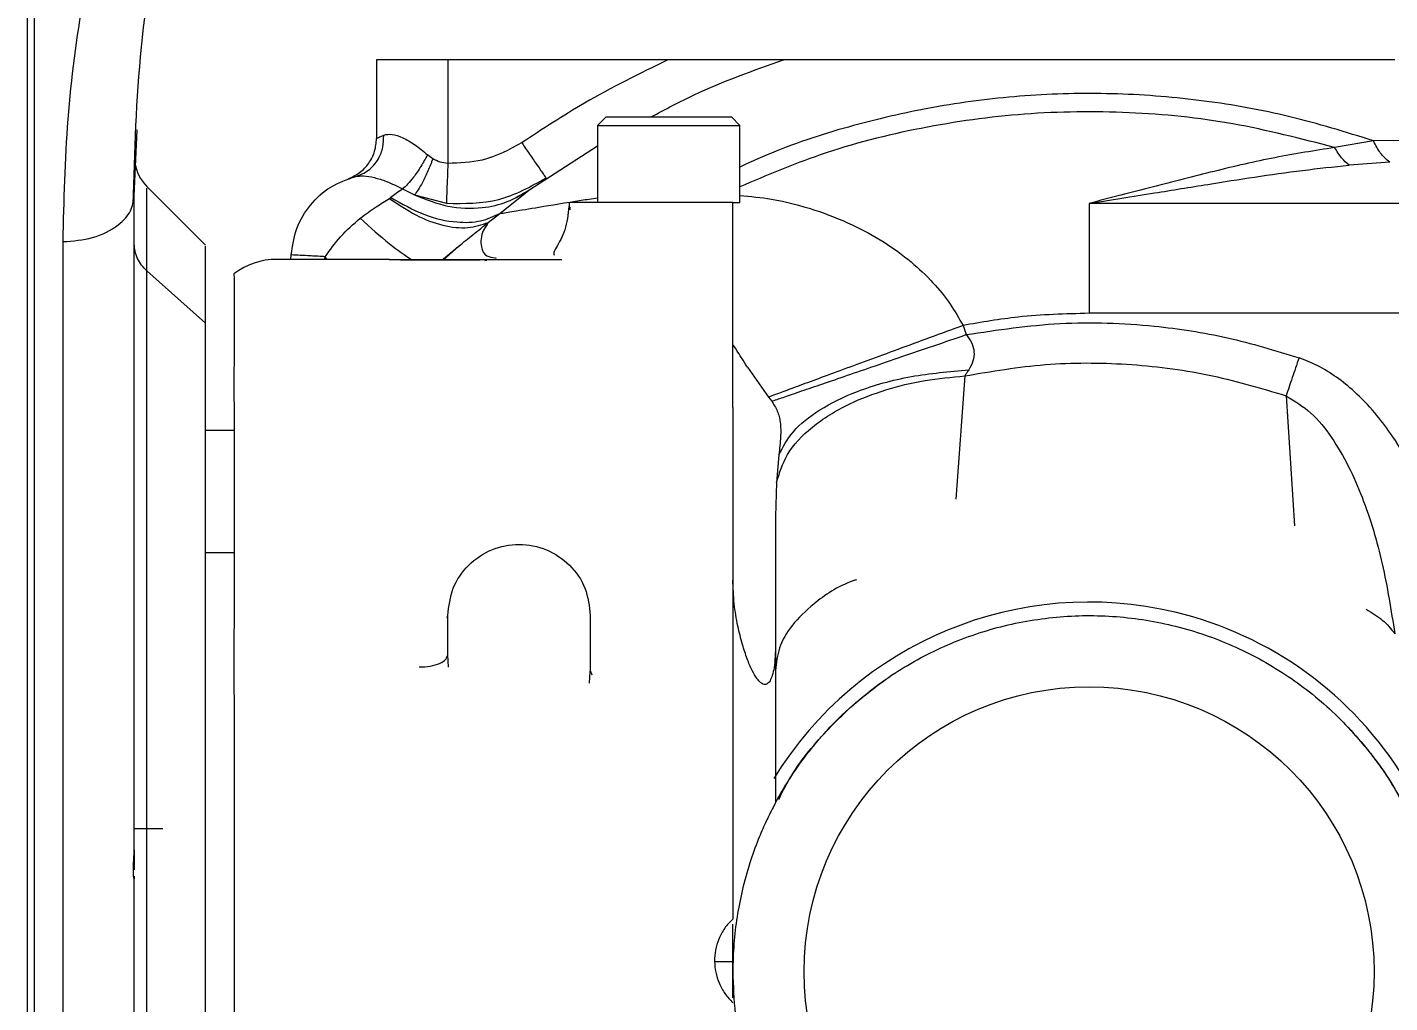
# Model space of a CAD drawing. Header units: millimetres. Extents: x 169 to 14583, y -399 to 10804.
# Drawn here: x 9176.5 to 9272.1, y 5497.3 to 5565.8 of the extents above; entities that cross this region are included whole.
import ezdxf

# ---------------------------------------------------------------- set-up
doc = ezdxf.new("R2010")
doc.units = ezdxf.units.MM
doc.header["$LTSCALE"] = 35
doc.layers.add('1', color=70, linetype='Continuous')
doc.styles.add('SLDTEXTSTYLE2', font='TXT', dxfattribs={"width": 0.7})
doc.dimstyles.new('SLDDIMSTYLE5', dxfattribs={"dimtxt": 105.988363, "dimasz": 26.25, "dimexe": 0, "dimexo": 0.0625, "dimgap": 26.497091, "dimtad": 1, "dimdec": 0, "dimrnd": 1e-09, "dimzin": 12, "dimdsep": 46, "dimtxsty": 'SLDTEXTSTYLE2', "dimsah": 1, "dimcen": 0.09, "dimadec": 0, "dimazin": 3, "dimtfac": 1, "dimtdec": 3, "dimtofl": 0, "dimtmove": 0, "dimatfit": 3, "dimfxl": 0, "dimfrac": 2, "dimtolj": 1, "dimtzin": 12, "dimarcsym": 0})

# ---------------------------------------------------------------- blocks, each defined once
blk = doc.blocks.new('_D_39')
at = {"layer": '1'}
for p, q in [((10336.279, 5511.018), (11734.619, 5511.018)), ((11699.619, 5511.018), (11699.619, 5088.118)), ((8051.635, 5088.118), (11734.619, 5088.118)), ((11699.619, 5088.118), (11699.619, 4698.415))]:
    blk.add_line(p, q, dxfattribs=at)
for points in [[(11699.619, 5511.018), (11694.369, 5484.768), (11704.869, 5484.768)], [(11699.619, 5088.118), (11704.869, 5114.368), (11694.369, 5114.368)]]:
    blk.add_solid(points, dxfattribs=at)
at = {"layer": '1', "insert": (11580.246, 4698.415), "char_height": 92.6042, "attachment_point": 1, "rotation": 90, "style": 'SLDTEXTSTYLE2'}
blk.add_mtext('423', dxfattribs=at)
blk = doc.blocks.new('_D_41')
at = {"layer": '1'}
for p, q in [((8111.279, 5871.518), (8786.075, 5871.518)), ((8751.075, 5511.018), (8751.075, 5871.518))]:
    blk.add_line(p, q, dxfattribs=at)
for points in [[(8751.075, 5871.518), (8745.825, 5845.268), (8756.325, 5845.268)], [(8751.075, 5511.018), (8756.325, 5537.268), (8745.825, 5537.268)]]:
    blk.add_solid(points, dxfattribs=at)
at = {"layer": '1', "insert": (8631.702, 5585.03), "char_height": 92.6042, "attachment_point": 1, "rotation": 90, "style": 'SLDTEXTSTYLE2'}
blk.add_mtext('361', dxfattribs=at)

msp = doc.modelspace()

# ---------------------------------------------------------------- linework, layer by layer
at = {"color": 7, "linetype": 'Continuous', "lineweight": 18}
for p, q in [((9176.967, 5456.197), (9176.967, 5595.788)), ((9176.454, 5591.42), (9176.454, 5456.205)), ((9200.967, 5563.477), (9200.967, 5557.962)), ((9205.967, 5563.477), (9205.967, 5556.212)), ((9221.399, 5563.477), (9205.967, 5563.477)), ((9217.067, 5559.477), (9216.467, 5558.877)), ((9226.467, 5558.877), (9225.867, 5559.477)), ((9183.967, 5553.922), (9184.163, 5558.564)), ((9211.641, 5554.338), (9216.467, 5557.446)), ((9270.921, 5557.8), (9268.199, 5557.323)), ((9275.855, 5557.815), (9270.921, 5557.8)), ((9204.915, 5556.539), (9204.54, 5556.82)), ((9272.065, 5556.311), (9269.208, 5556.094)), ((9198.967, 5555.134), (9199.327, 5555.242)), ((9199.895, 5555.433), (9199.761, 5555.329)), ((9188.967, 5550.469), (9184.846, 5554.589)), ((9184.846, 5554.473), (9184.846, 5554.483)), ((9202.795, 5554.418), (9203.626, 5553.998)), ((9209.624, 5552.696), (9211.392, 5554.135)), ((9211.456, 5554.201), (9210.761, 5553.808)), ((9211.392, 5554.135), (9211.641, 5554.338)), ((9183.967, 5508.209), (9183.967, 5553.922)), ((9203.627, 5553.998), (9205.864, 5553.412)), ((9214.484, 5553.477), (9214.484, 5552.943)), ((9214.527, 5553.136), (9214.527, 5552.943)), ((9225.967, 5542.525), (9225.967, 5553.477)), ((9306.967, 5553.405), (9250.967, 5553.405)), ((9208.809, 5552.073), (9209.624, 5552.696)), ((9178.967, 5478.955), (9178.967, 5550.721)), ((9206.713, 5550.389), (9205.639, 5549.429)), ((9201.873, 5549.47), (9193.847, 5549.47)), ((9194.959, 5549.47), (9194.975, 5549.791)), ((9197.305, 5549.47), (9197.361, 5549.666)), ((9197.511, 5549.47), (9197.361, 5549.666)), ((9201.873, 5549.449), (9201.914, 5549.477)), ((9201.914, 5549.477), (9213.967, 5549.477)), ((9208.553, 5549.407), (9208.694, 5549.43)), ((9209.286, 5549.579), (9209.35, 5549.562)), ((9188.967, 5544.994), (9184.846, 5548.673)), ((9295.328, 5545.693), (9250.967, 5545.693)), ((9242.121, 5544.838), (9242.349, 5544.197)), ((9226.997, 5541.908), (9228.481, 5539.818)), ((9242.241, 5541.302), (9241.606, 5532.653)), ((9228.481, 5539.818), (9228.693, 5539.52)), ((9264.79, 5539.905), (9265.381, 5530.776)), ((9190.967, 5537.477), (9188.967, 5537.477)), ((9229.202, 5535.76), (9229.033, 5533.808)), ((9229.033, 5533.808), (9228.967, 5531.44)), ((9228.967, 5531.44), (9228.967, 5522.397)), ((9190.967, 5528.878), (9188.967, 5528.878)), ((9205.913, 5524.321), (9205.967, 5524.477)), ((9205.967, 5521.726), (9205.967, 5524.477)), ((9215.967, 5524.477), (9215.967, 5520.586)), ((9205.9, 5521.581), (9205.967, 5521.726)), ((9206.015, 5520.852), (9205.967, 5521.726)), ((9215.92, 5519.742), (9215.967, 5520.586)), ((9215.967, 5520.586), (9216.017, 5520.465)), ((9216.017, 5520.465), (9216.077, 5520.318)), ((9183.967, 5509.546), (9185.967, 5509.546)), ((9190.967, 5509.326), (9190.967, 5489.628)), ((9183.967, 5506.18), (9183.967, 5506.025)), ((9183.967, 5482.156), (9183.967, 5506.025)), ((9224.696, 5500.21), (9225.967, 5500.21)), ((9225.967, 5499.86), (9225.967, 5499.477))]:
    msp.add_line(p, q, dxfattribs=at)
at = {"color": 7, "linetype": 'Continuous', "lineweight": 18, "flags": 128}
for points in [[(9216.467, 5558.877), (9216.467, 5555.853), (9216.467, 5553.477)], [(9226.467, 5553.477), (9226.467, 5556.501), (9226.467, 5558.877)]]:
    msp.add_lwpolyline(points, dxfattribs=at)
at = {"color": 7, "linetype": 'Continuous', "lineweight": 18}
msp.add_circle((9250.967, 5499.477), 20, dxfattribs=at)
for centre, radius, start, end in [((9186.967, 5556.72), 3, 188.5496, 225), ((9193.967, 5544.477), 5, 90, 126.98176), ((9250.967, 5499.477), 25.95, 76.54838, 148.47666), ((9250.967, 5499.477), 25.95, 31.52334, 76.54838)]:
    msp.add_arc(centre, radius, start, end, dxfattribs=at)
for points, knots in [([(9183.887, 5553.35), (9183.993, 5557.03), (9184.205, 5564.39), (9186.118, 5575.349), (9189.088, 5586.174), (9192.103, 5593.176), (9193.61, 5596.677)], [0, 0, 0, 0, 0.249902, 0.499865, 0.749895, 1, 1, 1, 1]), ([(9178.967, 5550.721), (9179.037, 5553.59), (9179.176, 5559.322), (9180.294, 5567.877), (9182.192, 5576.848), (9185.007, 5586.207), (9187.793, 5592.594), (9189.186, 5595.788)], [0, 0, 0, 0, 0.187248, 0.374046, 0.560561, 0.780228, 1, 1, 1, 1]), ([(9205.967, 5563.477), (9205.233, 5563.477), (9203.766, 5563.477), (9202.123, 5563.477), (9201.142, 5563.477), (9201.025, 5563.477), (9200.967, 5563.477)], [0, 0, 0, 0, 0.279619, 0.559238, 0.779619, 1, 1, 1, 1]), ([(9221.399, 5563.477), (9219.425, 5562.508), (9215.899, 5560.777), (9212.617, 5558.621), (9211.173, 5557.672)], [0, 0, 0, 0, 0.559966, 1, 1, 1, 1]), ([(9220.227, 5559.477), (9221.231, 5560.012), (9224.212, 5561.6), (9227.4, 5562.729), (9229.514, 5563.477)], [0, 0, 0, 0, 0.336822, 1, 1, 1, 1]), ([(9229.514, 5563.477), (9229.507, 5563.477), (9229.493, 5563.477), (9229.342, 5563.477), (9228.756, 5563.477), (9227.261, 5563.477), (9224.708, 5563.477), (9222.629, 5563.477), (9221.399, 5563.477)], [0, 0, 0, 0, 0.0274504, 0.0568426, 0.1262247, 0.3177207, 0.5965618, 1, 1, 1, 1]), ([(9272.421, 5563.477), (9272.378, 5563.477), (9272.313, 5563.477), (9271.924, 5563.477), (9271.334, 5563.477), (9270.432, 5563.476), (9269.265, 5563.477), (9268.177, 5563.477), (9266.887, 5563.477), (9265.331, 5563.477), (9263.571, 5563.477), (9261.256, 5563.477), (9258.345, 5563.477), (9254.772, 5563.477), (9250.96, 5563.477), (9247.151, 5563.477), (9243.585, 5563.477), (9240.462, 5563.477), (9237.798, 5563.477), (9235.58, 5563.477), (9233.553, 5563.477), (9232.052, 5563.476), (9231.013, 5563.477), (9230.278, 5563.477), (9229.65, 5563.476), (9229.558, 5563.477), (9229.514, 5563.477)], [0, 0, 0, 0, 0.0323295, 0.0489131, 0.066067, 0.10952, 0.1328474, 0.1575205, 0.187779, 0.2196135, 0.2568908, 0.295838, 0.3577042, 0.426241, 0.5002422, 0.5740379, 0.6424233, 0.7042037, 0.7557398, 0.8018208, 0.8425022, 0.890453, 0.9126565, 0.9339955, 0.9676708, 1, 1, 1, 1]), ([(9270.921, 5557.8), (9268.975, 5558.405), (9265.082, 5559.613), (9259.053, 5560.681), (9252.958, 5561.19), (9246.841, 5561.08), (9240.761, 5560.377), (9234.796, 5559.043), (9230.004, 5557.57), (9227.309, 5556.343), (9226.467, 5555.959)], [0, 0, 0, 0, 0.134158, 0.268317, 0.402475, 0.536634, 0.670792, 0.804951, 0.939109, 1, 1, 1, 1]), ([(9268.199, 5557.323), (9265.831, 5557.939), (9261.096, 5559.17), (9253.777, 5559.907), (9246.432, 5559.82), (9239.158, 5558.804), (9232.437, 5557.108), (9228.326, 5555.36), (9226.467, 5554.569)], [0, 0, 0, 0, 0.171642, 0.343284, 0.514926, 0.686568, 0.85821, 1, 1, 1, 1]), ([(9216.467, 5558.877), (9216.542, 5558.877), (9216.693, 5558.877), (9217.849, 5558.877), (9219.502, 5558.877), (9221.467, 5558.877), (9223.433, 5558.877), (9225.085, 5558.877), (9226.242, 5558.877), (9226.392, 5558.877), (9226.467, 5558.877)], [0, 0, 0, 0, 0.125, 0.25, 0.375, 0.5, 0.625, 0.75, 0.875, 1, 1, 1, 1]), ([(9217.067, 5559.477), (9217.134, 5559.477), (9217.266, 5559.477), (9218.283, 5559.477), (9219.738, 5559.477), (9221.467, 5559.477), (9223.196, 5559.477), (9224.651, 5559.477), (9225.667, 5559.477), (9225.8, 5559.477), (9225.867, 5559.477)], [0, 0, 0, 0, 0.125126, 0.250014, 0.375014, 0.500008, 0.625008, 0.750001, 0.874962, 1, 1, 1, 1]), ([(9198.967, 5555.134), (9199.248, 5555.263), (9199.811, 5555.52), (9200.451, 5556.206), (9200.885, 5557.038), (9200.94, 5557.654), (9200.967, 5557.962)], [0, 0, 0, 0, 0.25, 0.5, 0.75, 1, 1, 1, 1]), ([(9199.505, 5555.296), (9199.815, 5555.415), (9200.453, 5555.659), (9201.096, 5556.445), (9201.447, 5557.333), (9201.463, 5557.92), (9201.471, 5558.206)], [0, 0, 0, 0, 0.272856, 0.561764, 0.787144, 1, 1, 1, 1]), ([(9200.967, 5557.962), (9200.989, 5557.977), (9201.034, 5558.006), (9201.324, 5558.139), (9201.471, 5558.206)], [0, 0, 0, 0, 0.495618, 1, 1, 1, 1]), ([(9201.471, 5558.206), (9201.651, 5558.241), (9202.013, 5558.311), (9202.802, 5558.041), (9203.673, 5557.548), (9204.247, 5557.066), (9204.54, 5556.82)], [0, 0, 0, 0, 0.241734, 0.485513, 0.737309, 1, 1, 1, 1]), ([(9211.173, 5557.672), (9210.265, 5557.178), (9208.634, 5556.29), (9206.786, 5556.236), (9205.967, 5556.212)], [0, 0, 0, 0, 0.557013, 1, 1, 1, 1]), ([(9212.866, 5555.196), (9212.836, 5555.239), (9212.774, 5555.33), (9212.316, 5556), (9211.746, 5556.833), (9211.359, 5557.4), (9211.173, 5557.672)], [0, 0, 0, 0, 0.270262, 0.56243, 0.789737, 1, 1, 1, 1]), ([(9268.199, 5557.323), (9266.807, 5557.106), (9264.018, 5556.672), (9259.742, 5555.669), (9255.391, 5554.559), (9252.446, 5553.791), (9250.967, 5553.405)], [0, 0, 0, 0, 0.247652, 0.496536, 0.747239, 1, 1, 1, 1]), ([(9269.208, 5556.094), (9269.033, 5556.245), (9268.683, 5556.548), (9268.36, 5557.065), (9268.199, 5557.323)], [0, 0, 0, 0, 0.5, 1, 1, 1, 1]), ([(9272.065, 5556.311), (9271.837, 5556.489), (9271.428, 5556.806), (9271.076, 5557.497), (9270.921, 5557.8)], [0, 0, 0, 0, 0.5600001, 1, 1, 1, 1]), ([(9204.54, 5556.82), (9204.388, 5556.543), (9204.079, 5555.978), (9203.587, 5555.269), (9203.146, 5554.733), (9202.91, 5554.521), (9202.795, 5554.418)], [0, 0, 0, 0, 0.274902, 0.561249, 0.785098, 1, 1, 1, 1]), ([(9204.915, 5556.539), (9204.803, 5556.25), (9204.576, 5555.659), (9204.215, 5554.913), (9203.888, 5554.341), (9203.713, 5554.111), (9203.626, 5553.998)], [0, 0, 0, 0, 0.272792, 0.558422, 0.783061, 1, 1, 1, 1]), ([(9205.967, 5556.212), (9205.782, 5556.234), (9205.408, 5556.277), (9205.08, 5556.451), (9204.915, 5556.539)], [0, 0, 0, 0, 0.49483, 1, 1, 1, 1]), ([(9205.967, 5556.212), (9205.956, 5555.895), (9205.931, 5555.236), (9205.901, 5554.401), (9205.877, 5553.764), (9205.869, 5553.529), (9205.864, 5553.412)], [0, 0, 0, 0, 0.26294, 0.546981, 0.775778, 1, 1, 1, 1]), ([(9250.967, 5553.405), (9252.498, 5553.648), (9255.282, 5554.089), (9259.149, 5554.725), (9262.613, 5555.264), (9265.918, 5555.737), (9268.123, 5555.976), (9269.208, 5556.094)], [0, 0, 0, 0, 0.24989, 0.454294, 0.634374, 0.819993, 1, 1, 1, 1]), ([(9194.975, 5549.791), (9195.067, 5550.424), (9195.251, 5551.689), (9196.264, 5553.347), (9197.695, 5554.66), (9198.902, 5555.084), (9199.505, 5555.296)], [0, 0, 0, 0, 0.25, 0.5, 0.75, 1, 1, 1, 1]), ([(9199.505, 5555.296), (9199.679, 5555.32), (9200.037, 5555.369), (9200.794, 5555.236), (9201.733, 5554.95), (9202.415, 5554.608), (9202.795, 5554.418)], [0, 0, 0, 0, 0.227227, 0.467252, 0.703262, 1, 1, 1, 1]), ([(9205.864, 5553.412), (9207.115, 5553.398), (9209.597, 5553.369), (9211.782, 5554.59), (9212.866, 5555.196)], [0, 0, 0, 0, 0.503924, 1, 1, 1, 1]), ([(9184.846, 5548.673), (9184.846, 5549.679), (9184.846, 5551.692), (9184.846, 5553.541), (9184.846, 5554.508), (9184.846, 5554.481), (9184.846, 5554.473)], [0, 0, 0, 0, 0.291094, 0.582187, 0.873281, 1, 1, 1, 1]), ([(9202.795, 5554.418), (9202.652, 5554.322), (9202.396, 5554.151), (9202.099, 5553.919), (9201.969, 5553.818)], [0, 0, 0, 0, 0.560662, 1, 1, 1, 1]), ([(9203.627, 5553.998), (9204.408, 5553.691), (9205.994, 5553.066), (9208.235, 5553.01), (9210.161, 5553.437), (9211.153, 5554.041), (9211.641, 5554.338)], [0, 0, 0, 0, 0.2763, 0.560901, 0.783699, 1, 1, 1, 1]), ([(9178.967, 5550.721), (9179.676, 5550.777), (9181.15, 5550.895), (9182.827, 5551.761), (9183.803, 5552.837), (9183.914, 5553.57), (9183.967, 5553.922)], [0, 0, 0, 0, 0.270261, 0.562429, 0.789736, 1, 1, 1, 1]), ([(9199.816, 5552.367), (9200.196, 5552.641), (9200.906, 5553.152), (9201.568, 5553.561), (9201.876, 5553.751)], [0, 0, 0, 0, 0.536135, 1, 1, 1, 1]), ([(9201.969, 5553.818), (9201.952, 5553.805), (9201.922, 5553.782), (9201.89, 5553.76), (9201.876, 5553.751)], [0, 0, 0, 0, 0.562162, 1, 1, 1, 1]), ([(9201.876, 5553.751), (9202.495, 5553.333), (9203.754, 5552.482), (9205.644, 5551.801), (9207.408, 5551.594), (9208.347, 5551.915), (9208.809, 5552.073)], [0, 0, 0, 0, 0.245159, 0.498769, 0.753025, 1, 1, 1, 1]), ([(9201.969, 5553.818), (9202.742, 5553.382), (9204.317, 5552.494), (9206.489, 5552.028), (9208.305, 5552.092), (9209.189, 5552.497), (9209.624, 5552.696)], [0, 0, 0, 0, 0.274863, 0.559833, 0.783369, 1, 1, 1, 1]), ([(9209.624, 5552.696), (9209.908, 5552.743), (9210.493, 5552.838), (9212.498, 5553.168), (9214.528, 5553.501), (9216.083, 5553.742), (9216.467, 5553.801)], [0, 0, 0, 0, 0.255958, 0.528034, 0.883496, 1, 1, 1, 1]), ([(9214.467, 5553.19), (9214.4, 5552.615), (9214.259, 5551.421), (9213.627, 5550.415), (9213.363, 5549.941), (9213.414, 5549.819), (9213.436, 5549.766)], [0, 0, 0, 0, 0.3183154, 0.6614603, 0.8492606, 1, 1, 1, 1]), ([(9225.967, 5553.477), (9225.392, 5553.477), (9224.241, 5553.477), (9222.16, 5553.477), (9220.046, 5553.477), (9218.053, 5553.477), (9216.356, 5553.477), (9215.157, 5553.477), (9214.538, 5553.477), (9214.551, 5553.477), (9214.554, 5553.477)], [0, 0, 0, 0, 0.1363431, 0.2726864, 0.4090296, 0.5453726, 0.6817156, 0.8180587, 0.9544014, 1, 1, 1, 1]), ([(9225.967, 5553.477), (9226.127, 5553.477), (9226.412, 5553.477), (9226.45, 5553.477), (9226.467, 5553.477)], [0, 0, 0, 0, 0.55975, 1, 1, 1, 1]), ([(9226.467, 5553.961), (9227.207, 5553.894), (9228.965, 5553.733), (9231.614, 5553.031), (9234.261, 5552.006), (9236.53, 5550.767), (9238.436, 5549.391), (9239.99, 5547.919), (9241.231, 5546.419), (9241.835, 5545.347), (9242.121, 5544.838)], [0, 0, 0, 0, 0.123952, 0.294532, 0.446679, 0.581672, 0.703997, 0.813419, 0.911529, 1, 1, 1, 1]), ([(9197.361, 5549.666), (9197.703, 5550.144), (9198.405, 5551.129), (9199.337, 5551.946), (9199.816, 5552.367)], [0, 0, 0, 0, 0.485538, 1, 1, 1, 1]), ([(9199.816, 5552.367), (9200.528, 5551.722), (9201.932, 5550.451), (9202.964, 5549.767), (9203.473, 5549.43)], [0, 0, 0, 0, 0.5073, 1, 1, 1, 1]), ([(9206.714, 5550.389), (9206.724, 5550.398), (9207.073, 5550.689), (9207.773, 5551.244), (9208.452, 5551.787), (9208.809, 5552.073)], [0, 0, 0, 0, 0.014778, 0.481424, 1, 1, 1, 1]), ([(9208.809, 5552.073), (9208.686, 5551.887), (9208.426, 5551.494), (9208.269, 5550.892), (9208.301, 5550.243), (9208.567, 5549.701), (9209.078, 5549.614), (9209.286, 5549.579)], [0, 0, 0, 0, 0.155283, 0.327669, 0.519364, 0.804026, 1, 1, 1, 1]), ([(9188.967, 5544.994), (9188.967, 5546.084), (9188.967, 5548.264), (9188.967, 5550.06), (9188.967, 5550.289), (9188.967, 5550.395)], [0, 0, 0, 0, 0.349258, 0.698516, 1, 1, 1, 1]), ([(9205.584, 5549.429), (9205.676, 5549.511), (9206.058, 5549.854), (9206.43, 5550.158), (9206.714, 5550.389)], [0, 0, 0, 0, 0.238511, 1, 1, 1, 1]), ([(9197.361, 5549.666), (9197.015, 5549.684), (9196.322, 5549.721), (9195.571, 5549.76), (9195.069, 5549.786), (9195.007, 5549.789), (9194.975, 5549.791)], [0, 0, 0, 0, 0.2499999, 0.5, 0.7500001, 1, 1, 1, 1]), ([(9208.234, 5549.428), (9207.96, 5549.428), (9207.415, 5549.429), (9205.85, 5549.429), (9204.27, 5549.43), (9202.994, 5549.43), (9202.639, 5549.43)], [0, 0, 0, 0, 0.2988559, 0.5949697, 0.8872185, 1, 1, 1, 1]), ([(9184.846, 5444.471), (9184.846, 5444.444), (9184.846, 5444.352), (9184.846, 5445.192), (9184.846, 5446.951), (9184.846, 5449.664), (9184.846, 5453.215), (9184.846, 5457.561), (9184.846, 5462.624), (9184.846, 5468.317), (9184.846, 5474.543), (9184.846, 5481.196), (9184.846, 5488.162), (9184.846, 5495.321), (9184.846, 5502.552), (9184.846, 5509.73), (9184.846, 5516.732), (9184.846, 5523.44), (9184.846, 5529.736), (9184.846, 5535.519), (9184.846, 5540.669), (9184.846, 5545.174), (9184.846, 5547.507), (9184.846, 5548.673)], [0, 0, 0, 0, 0.020812, 0.069772, 0.118731, 0.16769, 0.21665, 0.265609, 0.314569, 0.363528, 0.412487, 0.461447, 0.510406, 0.559365, 0.608325, 0.657284, 0.706244, 0.755203, 0.804162, 0.853122, 0.902081, 0.951041, 1, 1, 1, 1]), ([(9190.962, 5548.468), (9190.962, 5548.466), (9190.962, 5548.454), (9190.963, 5548.103), (9190.964, 5547.529), (9190.965, 5547.331), (9190.965, 5547.115), (9190.966, 5546.881), (9190.966, 5546.628), (9190.967, 5546.383), (9190.967, 5546.088), (9190.967, 5545.668), (9190.966, 5544.982), (9190.964, 5544.142), (9190.963, 5543.249), (9190.963, 5542.449), (9190.962, 5541.67), (9190.962, 5539.868), (9190.963, 5537.921), (9190.964, 5535.874), (9190.965, 5535.221), (9190.965, 5534.556), (9190.966, 5533.876), (9190.966, 5533.183), (9190.967, 5532.546), (9190.967, 5531.81), (9190.967, 5530.808), (9190.966, 5529.278), (9190.964, 5527.549), (9190.963, 5525.834), (9190.963, 5524.372), (9190.962, 5523.004), (9190.962, 5520.182), (9190.963, 5515.711), (9190.966, 5511.454), (9190.967, 5509.326)], [0, 0, 0, 0, 0.019899, 0.129609, 0.143989, 0.158369, 0.172749, 0.187129, 0.20151, 0.21589, 0.226081, 0.245817, 0.275099, 0.313924, 0.341613, 0.367185, 0.390639, 0.411975, 0.521685, 0.536065, 0.550445, 0.564825, 0.579205, 0.593586, 0.607966, 0.618157, 0.637893, 0.667175, 0.706, 0.733689, 0.759261, 0.782715, 0.804051, 0.902025, 1, 1, 1, 1]), ([(9250.967, 5545.693), (9249.305, 5545.648), (9246.335, 5545.568), (9243.409, 5545.061), (9242.121, 5544.838)], [0, 0, 0, 0, 0.559862, 1, 1, 1, 1]), ([(9188.967, 5448.56), (9188.967, 5448.529), (9188.967, 5448.276), (9188.967, 5449), (9188.967, 5450.805), (9188.967, 5453.931), (9188.967, 5458.145), (9188.967, 5463.386), (9188.967, 5469.513), (9188.967, 5476.379), (9188.967, 5483.813), (9188.967, 5491.633), (9188.967, 5499.646), (9188.967, 5507.654), (9188.967, 5515.462), (9188.967, 5522.875), (9188.967, 5529.717), (9188.967, 5535.794), (9188.967, 5541.056), (9188.967, 5543.682), (9188.967, 5544.994)], [0, 0, 0, 0, 0.007982, 0.066336, 0.12469, 0.183044, 0.241398, 0.299752, 0.358106, 0.41646, 0.474814, 0.533168, 0.591522, 0.649876, 0.70823, 0.766584, 0.824938, 0.883292, 0.941646, 1, 1, 1, 1]), ([(9242.349, 5544.197), (9244.54, 5544.525), (9248.914, 5545.18), (9255.086, 5544.944), (9260.711, 5544.095), (9264.035, 5543.079), (9265.701, 5542.57)], [0, 0, 0, 0, 0.280445, 0.559744, 0.779416, 1, 1, 1, 1]), ([(9242.349, 5544.197), (9242.493, 5544.003), (9242.765, 5543.636), (9242.93, 5542.977), (9242.849, 5542.312), (9242.633, 5541.926), (9242.518, 5541.721)], [0, 0, 0, 0, 0.258133, 0.48828, 0.728477, 1, 1, 1, 1]), ([(9226.997, 5541.908), (9226.714, 5542.36), (9226.129, 5543.292), (9226.022, 5543.414), (9225.967, 5543.477)], [0, 0, 0, 0, 0.4845346, 1, 1, 1, 1]), ([(9225.967, 5539.084), (9225.967, 5539.238), (9225.967, 5539.544), (9225.967, 5540.311), (9225.967, 5541.323), (9225.967, 5542.094), (9225.967, 5542.525)], [0, 0, 0, 0, 0.220435, 0.43837, 0.685992, 1, 1, 1, 1]), ([(9229.202, 5535.76), (9229.486, 5536.31), (9230.067, 5537.439), (9231.982, 5538.971), (9234.761, 5540.331), (9238.352, 5541.359), (9241.154, 5541.602), (9242.518, 5541.721)], [0, 0, 0, 0, 0.1799909, 0.3691899, 0.5623822, 0.7869544, 1, 1, 1, 1]), ([(9242.241, 5541.302), (9244.122, 5541.62), (9247.883, 5542.255), (9253.616, 5542.224), (9259.307, 5541.538), (9262.962, 5540.449), (9264.79, 5539.905)], [0, 0, 0, 0, 0.250022, 0.500018, 0.750012, 1, 1, 1, 1]), ([(9242.518, 5541.721), (9242.467, 5541.641), (9242.374, 5541.5), (9242.282, 5541.363), (9242.241, 5541.302)], [0, 0, 0, 0, 0.560422, 1, 1, 1, 1]), ([(9277.139, 5524.048), (9276.931, 5525.104), (9276.558, 5526.996), (9275.852, 5529.453), (9275.241, 5531.186), (9274.724, 5532.471), (9274.169, 5533.725), (9273.346, 5535.366), (9272.273, 5537.105), (9270.984, 5538.794), (9269.721, 5540.123), (9268.351, 5541.227), (9267.055, 5542.04), (9266.13, 5542.402), (9265.701, 5542.57)], [0, 0, 0, 0, 0.142254, 0.254715, 0.337333, 0.385021, 0.437722, 0.518446, 0.627482, 0.70711, 0.798912, 0.868938, 0.939264, 1, 1, 1, 1]), ([(9229.033, 5533.808), (9229.233, 5534.478), (9229.645, 5535.856), (9231.436, 5537.767), (9233.864, 5539.293), (9236.629, 5540.354), (9239.377, 5541.028), (9241.302, 5541.212), (9242.241, 5541.302)], [0, 0, 0, 0, 0.179132, 0.368414, 0.562129, 0.713333, 0.860143, 1, 1, 1, 1]), ([(9264.79, 5539.905), (9265.396, 5539.532), (9266.646, 5538.761), (9268.035, 5536.973), (9269.207, 5534.97), (9270.481, 5532.023), (9271.652, 5528.095), (9272.159, 5524.846), (9272.415, 5523.206)], [0, 0, 0, 0, 0.111136, 0.229291, 0.352351, 0.478638, 0.736955, 1, 1, 1, 1]), ([(9228.693, 5539.52), (9228.835, 5539.304), (9229.035, 5538.999), (9229.219, 5538.457), (9229.332, 5537.861), (9229.332, 5536.932), (9229.249, 5536.181), (9229.202, 5535.76)], [0, 0, 0, 0, 0.247018, 0.349033, 0.45221, 0.69287, 1, 1, 1, 1]), ([(9228.967, 5522.397), (9228.954, 5521.862), (9228.936, 5521.126), (9228.756, 5520.294), (9228.614, 5519.947), (9228.486, 5519.77), (9228.348, 5519.655), (9228.152, 5519.625), (9227.91, 5519.759), (9227.62, 5520.087), (9227.294, 5520.653), (9226.949, 5521.475), (9226.607, 5522.531), (9226.286, 5523.833), (9226.025, 5525.368), (9225.987, 5526.419), (9225.967, 5526.975)], [0, 0, 0, 0, 0.101396, 0.139533, 0.171011, 0.185461, 0.19969, 0.229546, 0.264396, 0.306484, 0.376005, 0.459526, 0.557821, 0.682361, 0.832145, 1, 1, 1, 1]), ([(9234.634, 5526.991), (9234.558, 5526.965), (9233.334, 5526.556), (9231.748, 5525.448), (9230.056, 5523.84), (9229.136, 5522.241), (9229.022, 5521.159), (9228.967, 5520.632)], [0, 0, 0, 0, 0.019822, 0.320866, 0.55577, 0.783521, 1, 1, 1, 1]), ([(9229.187, 5511.575), (9229.431, 5512.06), (9230.308, 5513.801), (9232.46, 5516.413), (9235.533, 5519.307), (9239.092, 5521.604), (9242.971, 5523.292), (9247.085, 5524.289), (9251.305, 5524.596), (9255.516, 5524.176), (9259.601, 5523.068), (9263.435, 5521.277), (9266.925, 5518.882), (9269.94, 5515.918), (9272.442, 5512.567), (9273.578, 5510.057), (9274.134, 5508.829)], [0, 0, 0, 0, 0.028951, 0.103891, 0.178832, 0.253777, 0.328723, 0.403656, 0.47859, 0.553539, 0.628488, 0.703422, 0.778356, 0.8533, 0.928244, 1, 1, 1, 1]), ([(9270.404, 5524.939), (9270.81, 5524.69), (9271.661, 5524.168), (9272.156, 5523.536), (9272.415, 5523.206)], [0, 0, 0, 0, 0.477605, 1, 1, 1, 1]), ([(9203.967, 5520.87), (9204.23, 5520.883), (9204.755, 5520.908), (9205.409, 5521.107), (9205.824, 5521.345), (9205.88, 5521.519), (9205.9, 5521.581)], [0, 0, 0, 0, 0.281037, 0.562073, 0.84311, 1, 1, 1, 1]), ([(9228.967, 5522.397), (9228.967, 5520.447), (9228.967, 5516.965), (9228.967, 5513.067), (9228.967, 5511.351)], [0, 0, 0, 0, 0.55987, 1, 1, 1, 1]), ([(9228.967, 5511.351), (9228.985, 5511.382), (9229.016, 5511.437), (9229.311, 5511.977), (9229.771, 5512.747), (9230.435, 5513.761), (9231.188, 5514.787), (9231.935, 5515.697), (9232.88, 5516.762), (9234.4, 5518.29), (9235.878, 5519.393), (9236.681, 5519.993)], [0, 0, 0, 0, 0.147197, 0.266244, 0.36913, 0.466294, 0.573067, 0.629398, 0.68802, 0.830444, 1, 1, 1, 1]), ([(9269.149, 5516.636), (9269.816, 5515.879), (9270.74, 5514.829), (9271.669, 5513.503), (9272.158, 5512.75), (9272.519, 5512.152), (9272.897, 5511.488), (9272.938, 5511.408), (9272.967, 5511.351)], [0, 0, 0, 0, 0.298578, 0.414052, 0.521236, 0.622818, 0.72921, 1, 1, 1, 1]), ([(9228.967, 5511.351), (9228.952, 5511.324), (9228.922, 5511.269), (9228.649, 5510.75), (9228.231, 5509.895), (9227.692, 5508.644), (9227.11, 5507.041), (9226.611, 5505.221), (9226.239, 5503.324), (9226.009, 5501.426), (9225.981, 5500.134), (9225.967, 5499.477)], [0, 0, 0, 0, 0.066249, 0.130207, 0.211682, 0.307911, 0.435736, 0.58378, 0.718624, 0.856888, 1, 1, 1, 1]), ([(9183.967, 5506.025), (9183.964, 5506.012), (9183.959, 5505.986), (9183.931, 5506.092), (9183.907, 5506.29), (9183.898, 5506.585), (9183.907, 5506.949), (9183.931, 5507.361), (9183.959, 5507.794), (9183.964, 5508.071), (9183.967, 5508.209)], [0, 0, 0, 0, 0.124788, 0.250031, 0.375443, 0.500001, 0.624511, 0.749988, 0.875209, 1, 1, 1, 1]), ([(9183.967, 5508.034), (9183.967, 5507.953), (9183.967, 5507.659), (9183.967, 5507.149), (9183.967, 5506.799), (9183.967, 5506.635)], [0, 0, 0, 0, 0.165943, 0.608505, 1, 1, 1, 1]), ([(9225.967, 5503.181), (9225.77, 5502.982), (9225.401, 5502.61), (9224.98, 5501.838), (9224.717, 5501.032), (9224.692, 5500.48), (9224.68, 5500.21)], [0, 0, 0, 0, 0.303149, 0.568046, 0.789186, 1, 1, 1, 1]), ([(9225.967, 5500.21), (9225.967, 5500.521), (9225.967, 5501.144), (9225.967, 5501.996), (9225.967, 5502.576), (9225.967, 5502.794), (9225.967, 5502.831)], [0, 0, 0, 0, 0.311717, 0.623434, 0.935151, 1, 1, 1, 1]), ([(9224.68, 5500.21), (9224.699, 5499.954), (9224.74, 5499.419), (9225.006, 5498.636), (9225.421, 5497.879), (9225.778, 5497.505), (9225.967, 5497.306)], [0, 0, 0, 0, 0.207809, 0.433405, 0.698674, 1, 1, 1, 1]), ([(9225.967, 5497.656), (9225.967, 5497.661), (9225.967, 5497.85), (9225.967, 5498.401), (9225.967, 5499.26), (9225.967, 5499.894), (9225.967, 5500.21)], [0, 0, 0, 0, 0.010263, 0.340175, 0.670088, 1, 1, 1, 1]), ([(9225.967, 5499.477), (9225.998, 5498.499), (9226.059, 5496.585), (9226.494, 5494.24), (9226.953, 5492.476), (9227.342, 5491.267), (9227.705, 5490.305), (9228.012, 5489.566), (9228.324, 5488.869), (9228.653, 5488.196), (9228.922, 5487.684), (9228.952, 5487.63), (9228.967, 5487.603)], [0, 0, 0, 0, 0.213052, 0.416736, 0.518167, 0.61004, 0.693362, 0.743609, 0.789454, 0.870708, 0.934196, 1, 1, 1, 1])]:
    msp.add_open_spline(points, degree=3, knots=knots, dxfattribs=at)
for points in [[(9250.967, 5553.405), (9250.967, 5552.158), (9250.967, 5549.664), (9250.967, 5547.017), (9250.967, 5545.693)], [(9184.846, 5548.673), (9184.715, 5548.804), (9184.453, 5549.066), (9184.18, 5549.536), (9184, 5550.04), (9183.978, 5550.391), (9183.967, 5550.566)], [(9242.121, 5544.838), (9241.346, 5544.553), (9239.797, 5543.983), (9237.535, 5543.151), (9235.399, 5542.364), (9233.445, 5541.645), (9231.726, 5541.013), (9230.297, 5540.487), (9229.163, 5540.069), (9228.708, 5539.902), (9228.481, 5539.818)], [(9228.693, 5539.52), (9228.936, 5539.603), (9229.422, 5539.77), (9230.584, 5540.168), (9232.029, 5540.662), (9233.75, 5541.252), (9235.695, 5541.918), (9237.814, 5542.643), (9240.051, 5543.41), (9241.583, 5543.934), (9242.349, 5544.197)], [(9265.701, 5542.57), (9265.538, 5542.095), (9265.213, 5541.145), (9264.931, 5540.318), (9264.79, 5539.905)], [(9225.967, 5539.084), (9225.967, 5538.193), (9225.967, 5536.411), (9225.967, 5532.942), (9225.967, 5528.96), (9225.967, 5524.471), (9225.967, 5519.568), (9225.967, 5514.326), (9225.967, 5508.84), (9225.967, 5505.067), (9225.967, 5503.181)], [(9205.967, 5524.477), (9206.042, 5525.132), (9206.193, 5526.44), (9207.349, 5528.105), (9209.002, 5529.217), (9210.967, 5529.607), (9212.933, 5529.217), (9214.585, 5528.105), (9215.742, 5526.44), (9215.892, 5525.132), (9215.967, 5524.477)]]:
    msp.add_open_spline(points, degree=3, dxfattribs=at)

# ---------------------------------------------------------------- dimensions: what is measured, and where the dimension line sits
at = {"layer": '1'}
for base, p1, p2, picture, middle in [((8751.074838169, 5871.517871794), (10301.278647798, 5511.017871794), (8076.278652618, 5871.517871794), '_D_41', (8751.074838169, 5691.267871794)), ((11699.619, 5088.118), (10301.279, 5511.018), (8016.635, 5088.118), '_D_39', (11699.619, 4804.652))]:
    dim = msp.add_linear_dim(base=base, p1=p1, p2=p2, angle=90, dimstyle='SLDDIMSTYLE5', dxfattribs=at)
    dim.commit()
    dim.dimension.update_dxf_attribs({"geometry": picture, "text_midpoint": middle, "dimtype": 160})

doc.saveas('drawing.dxf')
